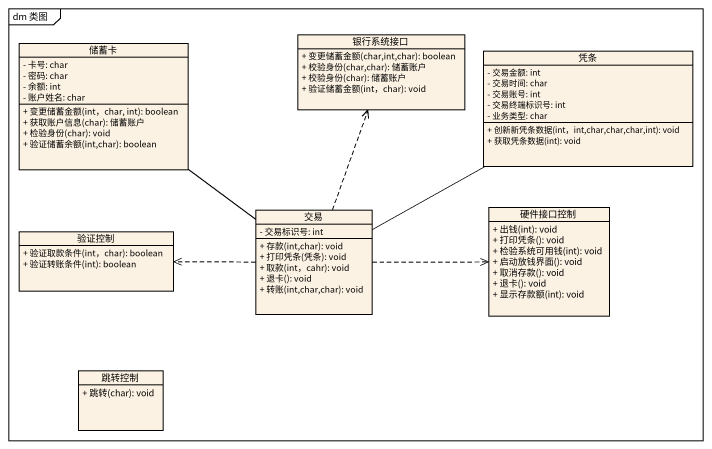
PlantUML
@startuml
mainframe dm 类图
hide circle
hide empty members
skinparam classAttributeIconSize 0
class 银行系统接口 {
  + 变更储蓄金额(char,int,char): boolean
  + 校验身份(char,char): 储蓄账户
  + 校验身份(char): 储蓄账户
  + 验证储蓄金额(int，char): void
}
class 储蓄卡 {
  - 卡号: char
  - 密码: char
  - 余额: int
  - 账户姓名: char
  + 变更储蓄金额(int，char, int): boolean
  + 获取账户信息(char): 储蓄账户
  + 检验身份(char): void
  + 验证储蓄余额(int,char): boolean
}
class 凭条 {
  - 交易金额: int
  - 交易时间: char
  - 交易账号: int
  - 交易终端标识号: int
  - 业务类型: char
  + 创新新凭条数据(int，int,char,char,char,int): void
  + 获取凭条数据(int): void
}
class 验证控制 {
  + 验证取款条件(int，char): boolean
  + 验证转账条件(int): boolean
}
class 交易 {
  - 交易标识号: int
  + 存款(int,char): void
  + 打印凭条(凭条): void
  + 取款(int，cahr): void
  + 退卡(): void
  + 转账(int,char,char): void
}
class 硬件接口控制 {
  + 出钱(int): void
  + 打印凭条(): void
  + 检验系统可用钱(int): void
  + 启动放钱界面(): void
  + 取消存款(): void
  + 退卡(): void
  + 显示存款额(int): void
}
class 跳转控制 {
  + 跳转(char): void
}
储蓄卡 -- 交易
交易 .up.> 银行系统接口
交易 -right- 凭条
交易 .left.> 验证控制
交易 .right.> 硬件接口控制
@enduml
